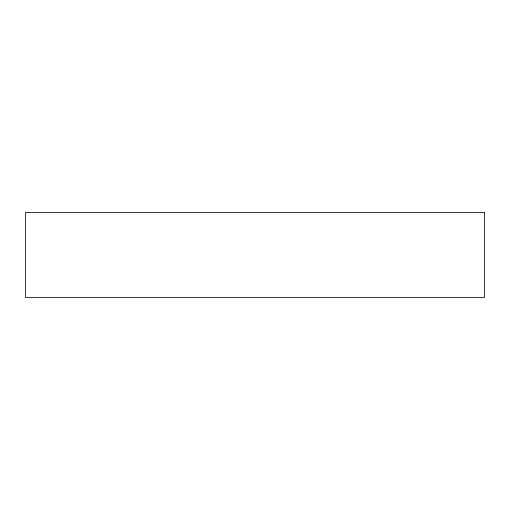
<?xml version="1.0" encoding="UTF-8"?>
<svg xmlns="http://www.w3.org/2000/svg" width="510" height="510" viewBox="0 0 510 510"><rect width="100%" height="100%" fill="white"/><g stroke="black" fill="none" stroke-linecap="round" stroke-linejoin="round"><path stroke-width="0.76" d="M484.5 212.44L25.5 212.44L25.5 297.559L484.5 297.559L484.5 212.44"/></g></svg>
